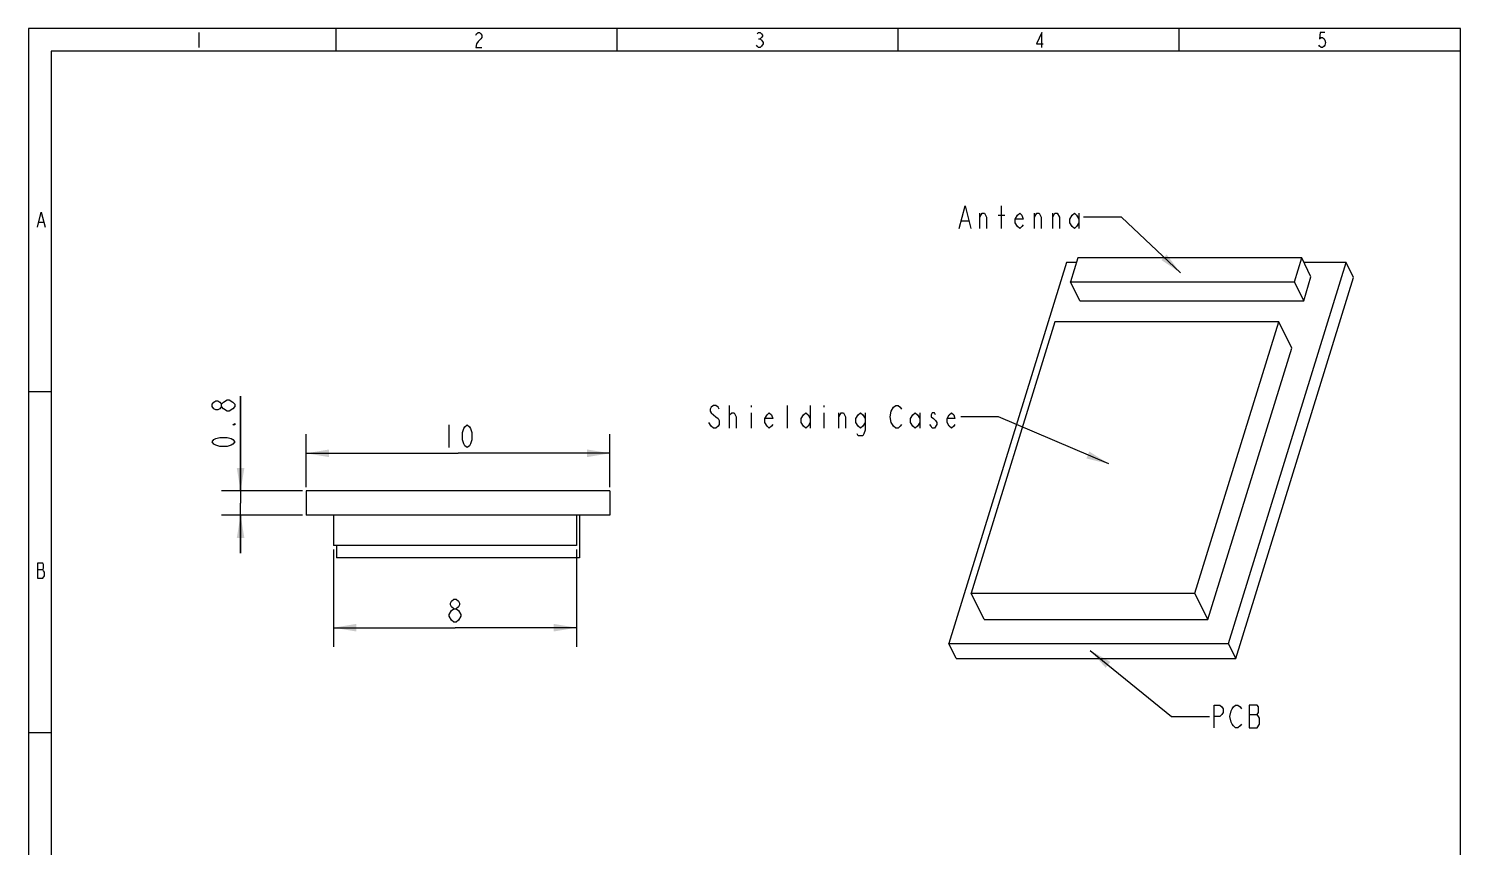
# Model space of a CAD drawing. Extents: x 0 to 189, y 4 to 276.
# Drawn here: x 0 to 188.5, y 167.8 to 275.6 of the extents above; entities that cross this region are included whole.
import ezdxf

# ---------------------------------------------------------------- set-up
doc = ezdxf.new("R2010")
doc.units = 0
doc.header["$LTSCALE"] = 19.36
doc.layers.get('0').update_dxf_attribs({"linetype": 'CONTINUOUS'})
doc.layers.add('尺寸', color=6, linetype='CONTINUOUS')

# ---------------------------------------------------------------- blocks, each defined once
blk = doc.blocks.new('_FILLED')
at = {"color": 0, "linetype": 'BYBLOCK'}
blk.add_solid([(0, 0), (-1, 0.167), (-1, -0.167)], dxfattribs=at)

msp = doc.modelspace()

# ---------------------------------------------------------------- linework, layer by layer
at = {"color": 0, "linetype": 'CONTINUOUS'}
for p, q in [((0, 275.55), (0, 3.65)), ((188.54, 275.55), (0, 275.55)), ((40.49, 272.57), (40.49, 275.55)), ((77.5, 272.57), (77.5, 275.55)), ((114.51, 272.57), (114.51, 275.55)), ((151.53, 272.57), (151.53, 275.55)), ((188.54, 3.65), (188.54, 275.55)), ((22.42, 275.04), (22.42, 273.06)), ((58.88, 274.71), (58.98, 274.87)), ((58.98, 273.55), (58.88, 273.06)), ((58.98, 274.87), (59.18, 275.04)), ((59.18, 273.88), (58.98, 273.55)), ((59.18, 275.04), (59.37, 275.04)), ((59.37, 274.05), (59.18, 273.88)), ((59.37, 275.04), (59.57, 274.87)), ((59.57, 274.21), (59.37, 274.05)), ((59.57, 274.87), (59.67, 274.71)), ((59.67, 274.38), (59.57, 274.21)), ((59.67, 274.71), (59.67, 274.38)), ((95.94, 273.23), (95.84, 273.39)), ((95.94, 274.87), (96.13, 275.04)), ((96.13, 275.04), (96.33, 275.04)), ((96.13, 274.21), (96.33, 274.21)), ((96.33, 275.04), (96.53, 274.87)), ((96.53, 274.38), (96.33, 274.21)), ((96.33, 274.21), (96.53, 274.05)), ((96.53, 274.87), (96.63, 274.71)), ((96.63, 274.54), (96.53, 274.38)), ((96.53, 274.05), (96.63, 273.88)), ((96.73, 273.55), (96.53, 273.23)), ((96.63, 274.71), (96.63, 274.54)), ((96.63, 273.88), (96.73, 273.72)), ((96.73, 273.72), (96.73, 273.55)), ((133.42, 275.04), (132.73, 273.55)), ((132.73, 273.55), (133.62, 273.55)), ((133.42, 273.06), (133.42, 275.04)), ((170, 273.23), (169.91, 273.39)), ((170.1, 275.04), (170, 274.21)), ((170, 274.21), (170.2, 274.38)), ((170.7, 275.04), (170.1, 275.04)), ((170.2, 274.38), (170.4, 274.38)), ((170.4, 274.38), (170.6, 274.21)), ((170.6, 274.21), (170.7, 274.05)), ((170.7, 273.39), (170.6, 273.23)), ((170.7, 274.05), (170.8, 273.72)), ((170.8, 273.72), (170.7, 273.39)), ((2.98, 272.57), (2.98, 37.14)), ((188.54, 272.57), (2.98, 272.57)), ((58.88, 273.06), (59.67, 273.06)), ((96.13, 273.06), (95.94, 273.23)), ((96.33, 273.06), (96.13, 273.06)), ((96.53, 273.23), (96.33, 273.06)), ((170.2, 273.06), (170, 273.23)), ((170.4, 273.06), (170.2, 273.06)), ((170.6, 273.23), (170.4, 273.06)), ((1.18, 249.41), (1.67, 251.39)), ((1.67, 251.39), (2.17, 249.41)), ((122.56, 249.24), (123.31, 252.24)), ((123.31, 252.24), (124.06, 249.24)), ((125.26, 249.24), (125.26, 251.24)), ((125.26, 250.74), (125.56, 251.24)), ((125.56, 251.24), (125.86, 251.24)), ((125.86, 251.24), (126.16, 250.74)), ((127.66, 250.99), (128.56, 250.99)), ((128.11, 249.24), (128.11, 252.24)), ((129.91, 250.49), (130.21, 250.99)), ((130.21, 250.99), (130.51, 251.24)), ((130.51, 251.24), (130.81, 250.99)), ((130.81, 250.99), (130.96, 250.49)), ((132.46, 249.24), (132.46, 251.24)), ((132.46, 250.74), (132.76, 251.24)), ((132.76, 251.24), (133.06, 251.24)), ((133.06, 251.24), (133.36, 250.74)), ((134.86, 249.24), (134.86, 251.24)), ((134.86, 250.74), (135.16, 251.24)), ((135.16, 251.24), (135.46, 251.24)), ((135.46, 251.24), (135.76, 250.74)), ((137.11, 250.49), (137.41, 250.99)), ((137.41, 250.99), (137.71, 251.24)), ((137.71, 251.24), (138.01, 250.99)), ((138.01, 250.99), (138.31, 250.49)), ((138.31, 251.24), (138.31, 249.24)), ((1.38, 250.07), (1.97, 250.07)), ((122.86, 250.24), (123.76, 250.24)), ((126.16, 250.74), (126.16, 249.24)), ((129.91, 249.99), (129.91, 250.49)), ((130.96, 250.49), (129.91, 250.49)), ((130.21, 249.49), (129.91, 249.99)), ((130.51, 249.24), (130.21, 249.49)), ((130.81, 249.49), (130.51, 249.24)), ((130.96, 249.74), (130.81, 249.49)), ((133.36, 250.74), (133.36, 249.24)), ((135.76, 250.74), (135.76, 249.24)), ((137.11, 249.99), (137.11, 250.49)), ((137.41, 249.49), (137.11, 249.99)), ((137.71, 249.24), (137.41, 249.49)), ((138.01, 249.49), (137.71, 249.24)), ((138.31, 249.99), (138.01, 249.49)), ((143.91, 250.74), (138.91, 250.74)), ((151.7, 243.39), (143.91, 250.74)), ((138.18, 245.36), (137.21, 242.23)), ((167.65, 245.36), (138.18, 245.36)), ((166.69, 242.23), (167.65, 245.36)), ((168.87, 242.88), (167.65, 245.36)), ((136.67, 244.76), (121.17, 194.62)), ((137.99, 244.76), (136.67, 244.76)), ((158.02, 194.62), (173.51, 244.76)), ((173.51, 244.76), (167.95, 244.76)), ((174.48, 242.77), (173.51, 244.76)), ((138.43, 239.74), (137.21, 242.23)), ((137.21, 242.23), (166.69, 242.23)), ((158.99, 192.64), (174.48, 242.77)), ((167.91, 239.74), (166.69, 242.23)), ((167.91, 239.74), (168.87, 242.88)), ((138.43, 239.74), (167.91, 239.74)), ((135.16, 236.96), (124.12, 201.24)), ((164.63, 236.96), (135.16, 236.96)), ((153.59, 201.24), (164.63, 236.96)), ((166.34, 233.48), (164.63, 236.96)), ((155.3, 197.76), (166.34, 233.48)), ((2.98, 227.72), (0, 227.72)), ((89.89, 225.71), (89.74, 225.46)), ((89.74, 225.46), (89.74, 225.21)), ((89.74, 225.21), (89.89, 224.96)), ((90.19, 225.96), (89.89, 225.71)), ((89.89, 224.96), (90.49, 224.46)), ((90.49, 225.96), (90.19, 225.96)), ((90.79, 225.71), (90.49, 225.96)), ((90.49, 224.46), (90.79, 224.21)), ((90.94, 225.46), (90.79, 225.71)), ((92.29, 222.96), (92.29, 225.96)), ((92.29, 224.71), (92.59, 224.96)), ((92.59, 224.96), (92.89, 224.96)), ((92.89, 224.96), (93.19, 224.46)), ((93.19, 224.46), (93.19, 222.96)), ((95.14, 225.96), (95.14, 225.71)), ((95.14, 224.96), (95.14, 222.96)), ((96.94, 224.21), (97.24, 224.71)), ((97.24, 224.71), (97.54, 224.96)), ((97.54, 224.96), (97.84, 224.71)), ((97.84, 224.71), (97.99, 224.21)), ((99.94, 222.96), (99.94, 225.96)), ((101.74, 224.21), (102.04, 224.71)), ((102.04, 224.71), (102.34, 224.96)), ((102.34, 224.96), (102.64, 224.71)), ((102.64, 224.71), (102.94, 224.21)), ((102.94, 225.96), (102.94, 222.96)), ((104.74, 225.96), (104.74, 225.71)), ((104.74, 224.96), (104.74, 222.96)), ((106.69, 222.96), (106.69, 224.96)), ((106.69, 224.46), (106.99, 224.96)), ((106.99, 224.96), (107.29, 224.96)), ((107.29, 224.96), (107.59, 224.46)), ((107.59, 224.46), (107.59, 222.96)), ((108.94, 224.21), (109.24, 224.71)), ((109.24, 224.71), (109.54, 224.96)), ((109.54, 224.96), (109.84, 224.71)), ((109.84, 224.71), (110.14, 224.21)), ((110.14, 224.96), (110.14, 222.71)), ((113.44, 224.46), (113.59, 225.21)), ((113.59, 223.71), (113.44, 224.46)), ((113.59, 225.21), (113.89, 225.71)), ((113.89, 225.71), (114.19, 225.96)), ((114.19, 225.96), (114.49, 225.96)), ((114.49, 225.96), (114.79, 225.71)), ((114.79, 225.71), (114.94, 225.46)), ((116.14, 224.21), (116.44, 224.71)), ((116.44, 224.71), (116.74, 224.96)), ((116.74, 224.96), (117.04, 224.71)), ((117.04, 224.71), (117.34, 224.21)), ((117.34, 224.96), (117.34, 222.96)), ((118.99, 224.96), (118.84, 224.71)), ((118.84, 224.71), (118.84, 224.46)), ((118.84, 224.46), (119.14, 224.21)), ((119.29, 224.96), (118.99, 224.96)), ((119.44, 224.71), (119.29, 224.96)), ((120.94, 224.21), (121.24, 224.71)), ((121.24, 224.71), (121.54, 224.96)), ((121.54, 224.96), (121.84, 224.71)), ((121.84, 224.71), (121.99, 224.21)), ((127.74, 224.46), (122.74, 224.46)), ((142.24, 218.25), (127.74, 224.46)), ((89.89, 223.21), (89.59, 223.71)), ((90.19, 222.96), (89.89, 223.21)), ((90.49, 222.96), (90.19, 222.96)), ((90.79, 223.21), (90.49, 222.96)), ((90.79, 224.21), (90.94, 223.96)), ((90.94, 223.46), (90.79, 223.21)), ((90.94, 223.96), (90.94, 223.46)), ((96.94, 223.71), (96.94, 224.21)), ((97.99, 224.21), (96.94, 224.21)), ((97.24, 223.21), (96.94, 223.71)), ((97.54, 222.96), (97.24, 223.21)), ((97.84, 223.21), (97.54, 222.96)), ((97.99, 223.46), (97.84, 223.21)), ((101.74, 223.71), (101.74, 224.21)), ((102.04, 223.21), (101.74, 223.71)), ((102.34, 222.96), (102.04, 223.21)), ((102.64, 223.21), (102.34, 222.96)), ((102.94, 223.71), (102.64, 223.21)), ((108.94, 223.71), (108.94, 224.21)), ((109.24, 223.21), (108.94, 223.71)), ((109.54, 222.96), (109.24, 223.21)), ((109.84, 223.21), (109.54, 222.96)), ((110.14, 223.71), (109.84, 223.21)), ((110.14, 222.71), (109.99, 222.21)), ((113.74, 223.46), (113.59, 223.71)), ((113.89, 223.21), (113.74, 223.46)), ((114.19, 222.96), (113.89, 223.21)), ((114.49, 222.96), (114.19, 222.96)), ((114.79, 223.21), (114.49, 222.96)), ((114.94, 223.46), (114.79, 223.21)), ((116.14, 223.71), (116.14, 224.21)), ((116.44, 223.21), (116.14, 223.71)), ((116.74, 222.96), (116.44, 223.21)), ((117.04, 223.21), (116.74, 222.96)), ((117.34, 223.71), (117.04, 223.21)), ((118.84, 223.21), (118.69, 223.46)), ((118.99, 222.96), (118.84, 223.21)), ((119.29, 222.96), (118.99, 222.96)), ((119.14, 224.21), (119.44, 223.96)), ((119.59, 223.46), (119.29, 222.96)), ((119.44, 223.96), (119.59, 223.71)), ((119.59, 223.71), (119.59, 223.46)), ((120.94, 223.71), (120.94, 224.21)), ((121.99, 224.21), (120.94, 224.21)), ((121.24, 223.21), (120.94, 223.71)), ((121.54, 222.96), (121.24, 223.21)), ((121.84, 223.21), (121.54, 222.96)), ((121.99, 223.46), (121.84, 223.21)), ((109.24, 221.96), (109.09, 222.21)), ((109.84, 221.96), (109.24, 221.96)), ((109.99, 222.21), (109.84, 221.96)), ((36.55, 214.7), (36.55, 211.5)), ((76.55, 214.7), (36.55, 214.7)), ((76.55, 214.7), (76.55, 211.5)), ((76.55, 211.5), (36.55, 211.5)), ((40.15, 211.5), (40.15, 207.5)), ((72.15, 211.5), (72.15, 207.5)), ((72.55, 211.5), (72.55, 205.9)), ((72.15, 207.5), (40.15, 207.5)), ((40.55, 207.5), (40.55, 205.9)), ((72.55, 205.9), (40.55, 205.9)), ((1.87, 205.17), (1.18, 205.17)), ((1.18, 205.17), (1.18, 203.19)), ((1.18, 204.34), (1.87, 204.34)), ((1.97, 205), (1.87, 205.17)), ((1.87, 204.34), (1.97, 204.51)), ((1.97, 204.18), (1.87, 204.34)), ((1.97, 204.51), (1.97, 205)), ((2.07, 204.01), (1.97, 204.18)), ((2.07, 203.52), (2.07, 204.01)), ((1.18, 203.19), (1.87, 203.19)), ((1.87, 203.19), (2.07, 203.52)), ((125.83, 197.76), (124.12, 201.24)), ((124.12, 201.24), (153.59, 201.24)), ((155.3, 197.76), (153.59, 201.24)), ((125.83, 197.76), (155.3, 197.76)), ((122.15, 192.64), (121.17, 194.62)), ((121.17, 194.62), (158.02, 194.62)), ((158.99, 192.64), (158.02, 194.62)), ((122.15, 192.64), (158.99, 192.64)), ((139.81, 193.69), (150.5, 185.01)), ((150.5, 185.01), (155.5, 185.01)), ((156.1, 183.51), (156.1, 186.51)), ((156.1, 186.51), (156.85, 186.51)), ((156.85, 185.01), (156.1, 185.01)), ((156.85, 186.51), (157.15, 186.26)), ((157.15, 185.26), (156.85, 185.01)), ((157.15, 186.26), (157.3, 186.01)), ((157.3, 185.51), (157.15, 185.26)), ((157.3, 186.01), (157.3, 185.51)), ((158.2, 185.01), (158.35, 185.76)), ((158.35, 184.26), (158.2, 185.01)), ((158.35, 185.76), (158.5, 186.01)), ((158.5, 186.01), (158.65, 186.26)), ((158.65, 186.26), (158.95, 186.51)), ((158.95, 186.51), (159.25, 186.51)), ((159.25, 186.51), (159.55, 186.26)), ((159.55, 186.26), (159.7, 186.01)), ((160.75, 186.51), (160.75, 183.51)), ((161.8, 186.51), (160.75, 186.51)), ((160.75, 185.26), (161.8, 185.26)), ((161.95, 186.26), (161.8, 186.51)), ((161.8, 185.26), (161.95, 185.51)), ((161.95, 185.01), (161.8, 185.26)), ((161.95, 185.51), (161.95, 186.26)), ((162.1, 184.76), (161.95, 185.01)), ((158.5, 184.01), (158.35, 184.26)), ((158.65, 183.76), (158.5, 184.01)), ((158.95, 183.51), (158.65, 183.76)), ((159.25, 183.51), (158.95, 183.51)), ((159.55, 183.76), (159.25, 183.51)), ((159.7, 184.01), (159.55, 183.76)), ((160.75, 183.51), (161.8, 183.51)), ((161.8, 183.51), (162.1, 184.01)), ((162.1, 184.01), (162.1, 184.76)), ((2.98, 182.87), (0, 182.87))]:
    msp.add_line(p, q, dxfattribs=at)
for points in [[(149.18, 245.09), (151.7, 243.39), (149.86, 245.82)], [(139.29, 218.97), (142.24, 218.25), (139.68, 219.89)], [(142.46, 192.19), (139.81, 193.69), (141.83, 191.42)]]:
    msp.add_solid(points, dxfattribs=at)
at = {"layer": '尺寸', "linetype": 'CONTINUOUS'}
for p, q in [((24.16, 226.1), (24.41, 226.4)), ((24.41, 226.4), (24.66, 226.55)), ((24.66, 226.55), (24.91, 226.55)), ((24.91, 226.55), (25.16, 226.4)), ((25.16, 226.4), (25.41, 226.1)), ((25.41, 226.1), (25.66, 226.4)), ((25.66, 226.4), (26.16, 226.7)), ((26.16, 226.7), (26.41, 226.7)), ((26.41, 226.7), (26.91, 226.4)), ((26.91, 226.4), (27.16, 226.1)), ((27.91, 214.7), (27.91, 227.15)), ((27.91, 227.15), (27.91, 213.1)), ((24.16, 225.8), (24.16, 226.1)), ((24.41, 225.5), (24.16, 225.8)), ((24.66, 225.35), (24.41, 225.5)), ((24.91, 225.35), (24.66, 225.35)), ((25.16, 225.5), (24.91, 225.35)), ((25.41, 225.8), (25.16, 225.5)), ((25.41, 225.8), (25.41, 226.1)), ((25.66, 225.5), (25.41, 225.8)), ((26.16, 225.2), (25.66, 225.5)), ((26.41, 225.2), (26.16, 225.2)), ((26.91, 225.5), (26.41, 225.2)), ((27.16, 225.8), (26.91, 225.5)), ((27.16, 226.1), (27.16, 225.8)), ((26.91, 223.4), (27.16, 223.55)), ((27.16, 223.4), (26.91, 223.4)), ((27.16, 223.55), (27.16, 223.4)), ((55.35, 223.4), (55.35, 220.4)), ((57.15, 222.4), (57.3, 222.9)), ((57.3, 222.9), (57.45, 223.15)), ((57.45, 223.15), (57.75, 223.4)), ((57.75, 223.4), (58.05, 223.15)), ((58.05, 223.15), (58.2, 222.9)), ((58.2, 222.9), (58.35, 222.4)), ((24.16, 221.15), (24.41, 221.45)), ((24.41, 220.85), (24.16, 221.15)), ((24.41, 221.45), (24.66, 221.6)), ((24.66, 220.7), (24.41, 220.85)), ((24.66, 221.6), (25.16, 221.75)), ((25.16, 220.55), (24.66, 220.7)), ((25.16, 221.75), (26.16, 221.75)), ((26.16, 221.75), (26.66, 221.6)), ((26.66, 220.7), (26.16, 220.55)), ((26.66, 221.6), (26.91, 221.45)), ((26.91, 220.85), (26.66, 220.7)), ((26.91, 221.45), (27.16, 221.15)), ((27.16, 221.15), (26.91, 220.85)), ((36.55, 215.2), (36.55, 222.15)), ((57.15, 221.4), (57.15, 222.4)), ((57.3, 220.9), (57.15, 221.4)), ((57.45, 220.65), (57.3, 220.9)), ((57.75, 220.4), (57.45, 220.65)), ((58.05, 220.65), (57.75, 220.4)), ((58.2, 220.9), (58.05, 220.65)), ((58.35, 221.4), (58.2, 220.9)), ((58.35, 222.4), (58.35, 221.4)), ((76.55, 215.2), (76.55, 222.15)), ((26.16, 220.55), (25.16, 220.55)), ((36.55, 219.65), (56.55, 219.65)), ((76.55, 219.65), (56.55, 219.65)), ((36.05, 214.7), (25.41, 214.7)), ((27.91, 206.5), (27.91, 213.1)), ((36.05, 211.5), (25.41, 211.5)), ((27.91, 211.5), (27.91, 206.5)), ((40.15, 207), (40.15, 194.19)), ((72.15, 207), (72.15, 194.19)), ((55.55, 199.94), (55.7, 200.19)), ((55.55, 199.69), (55.55, 199.94)), ((55.7, 200.19), (56, 200.44)), ((56, 200.44), (56.3, 200.44)), ((56.3, 200.44), (56.6, 200.19)), ((56.6, 200.19), (56.75, 199.94)), ((56.75, 199.94), (56.75, 199.69)), ((55.4, 198.44), (55.7, 198.94)), ((55.4, 198.19), (55.4, 198.44)), ((55.7, 197.69), (55.4, 198.19)), ((55.7, 199.44), (55.55, 199.69)), ((56, 199.19), (55.7, 199.44)), ((55.7, 198.94), (56, 199.19)), ((56, 199.19), (56.3, 199.19)), ((56.6, 199.44), (56.3, 199.19)), ((56.3, 199.19), (56.6, 198.94)), ((56.75, 199.69), (56.6, 199.44)), ((56.6, 198.94), (56.9, 198.44)), ((56.9, 198.19), (56.6, 197.69)), ((56.9, 198.44), (56.9, 198.19)), ((40.15, 196.69), (56.15, 196.69)), ((56, 197.44), (55.7, 197.69)), ((56.3, 197.44), (56, 197.44)), ((72.15, 196.69), (56.15, 196.69)), ((56.6, 197.69), (56.3, 197.44))]:
    msp.add_line(p, q, dxfattribs=at)

# ---------------------------------------------------------------- block references
at = {"layer": '尺寸', "linetype": 'CONTINUOUS', "xscale": 3, "yscale": 3, "zscale": 3}
for p, rotation in [((36.55, 219.65), 180), ((27.91, 214.7), 270), ((27.91, 211.5), 90), ((40.15, 196.69), 180)]:
    msp.add_blockref('_FILLED', p, dxfattribs=dict(at, rotation=rotation))
for p in [(76.55, 219.65), (72.15, 196.69)]:
    msp.add_blockref('_FILLED', p, dxfattribs=at)

doc.saveas('drawing.dxf')
